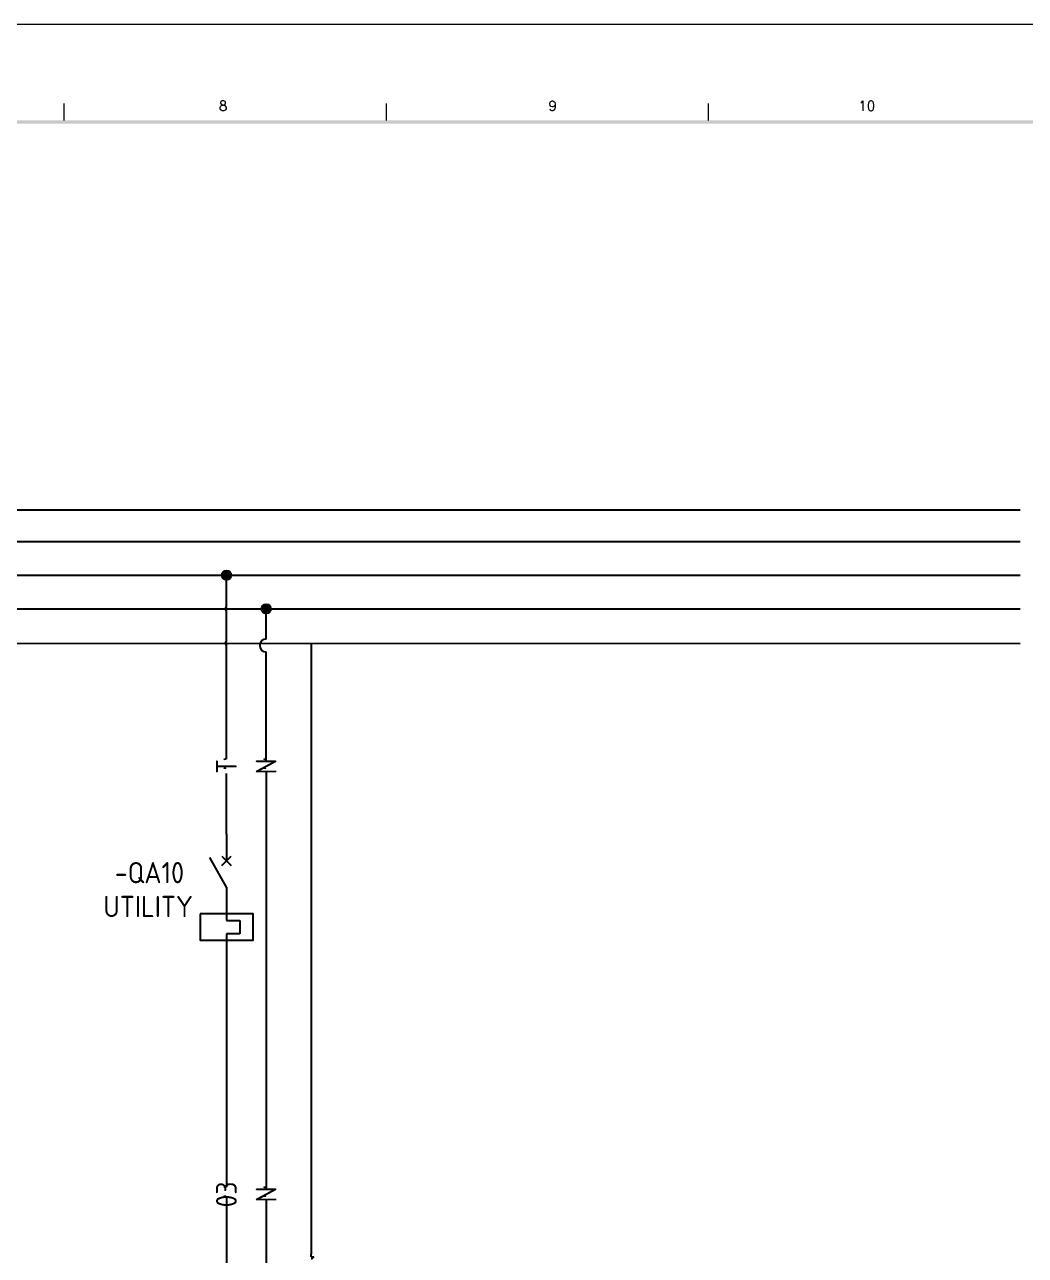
# Model space of a CAD drawing. Header units: millimetres. Extents: x 67033 to 212947, y 35102 to 335921.
# Drawn here: x 96922 to 98741, y 167583 to 169819 of the extents above; entities that cross this region are included whole.
import ezdxf
from ezdxf.enums import TextEntityAlignment as Align

# ---------------------------------------------------------------- set-up
doc = ezdxf.new("R2010")
doc.units = ezdxf.units.MM
for name, color, linetype in [('BORDER', 7, 'Continuous'), ('DESC', 1, 'Continuous'), ('MISC', 2, 'Continuous'), ('RED_2.5mm^2', 1, 'Continuous'), ('SYMS', 7, 'Continuous'), ('TAGS', 51, 'Continuous')]:
    doc.layers.add(name, color=color, linetype=linetype)
doc.styles.add('ROMANS', font='romans.shx', dxfattribs={"height": 0.3})
doc.styles.add('WD_IEC', font='isocp2.shx', dxfattribs={"width": 0.9, "height": 4})

# ---------------------------------------------------------------- blocks, each defined once
blk = doc.blocks.new('VCB11TH')
for p, q in [((0, 7.5), (0, 2.5)), ((0, -2.5), (-3.125, 3.125)), ((-0.8838834764831631, 3.383883476483106), (0.8838834764831915, 1.61611652351678)), ((-0.8838834764831915, 1.61611652351678), (0.8838834764831915, 3.38388347648322)), ((0, -2.5), (0, -8.75)), ((0, -8.75), (2.5, -8.75)), ((2.5, -8.75), (2.5, -11.25)), ((0, -11.25), (0, -12.5)), ((2.5, -11.25), (0, -11.25)), ((0, -12.5), (0, -17.5))]:
    blk.add_line(p, q)
blk.add_lwpolyline([(-5, -7.5), (-5, -12.5), (5, -12.5), (5, -7.5)], close=True)
at = {"style": 'WD_IEC'}
for tag, p in [('INST', (-8.00000000295421, 5.250000006915684)), ('LOC', (-8.00000000295421, 1.750000006915684)), ('TAG1', (-8.00000000295421, -1.749999993084316)), ('RATING1', (-8.00000000295421, -6.34999999308431)), ('DESC1', (-8.00000000295421, -14.34999999308431)), ('DESC2', (-8.00000000295421, -17.84999999308431)), ('DESC3', (-8.00000000295421, -21.34999999308431))]:
    blk.add_attdef(tag, text='', height=2.5, dxfattribs=at).set_placement(p, align=Align.RIGHT)
blk.add_attdef('TERM01', text='', height=2, rotation=90, dxfattribs=at).set_placement((-1, 7.5), align=Align.RIGHT)
at = {"style": 'WD_IEC', "flags": 1}
for tag, p, height in [('X2TERM01', (0, 7.5), 0.32), ('MFG', (2.75, 6.5), 1.5), ('CAT', (2.75, 4), 1.5), ('X4LINK', (-2, 0), 0.32), ('X1LINK', (-0.5, 0), 0.32), ('COMMON', (-3.75, -8.75), 1), ('ASSYCODE', (1, -14), 1), ('FAMILY', (1, -15.5), 1), ('CATDESC', (1, -17), 1), ('X8TERM02', (0, -17.5), 0.32)]:
    blk.add_attdef(tag, p, '', height=height, dxfattribs=at)
at = {"lineweight": 15, "style": 'WD_IEC'}
blk.add_attdef('XREF', text='', height=2.5, dxfattribs=at).set_placement((-8.00000000295421, -10.34999999308431), align=Align.RIGHT)
at = {"style": 'WD_IEC'}
blk.add_attdef('TERM02', (-1, -17.5), '', height=2, rotation=90, dxfattribs=at)
blk = doc.blocks.new('WDDOT')
for radius in [0.7200000000000062, 0.448829991598277, 0.223075768047574]:
    blk.add_circle((0, 0), radius)
blk = doc.blocks.new('VT0_LGENERIC')
at = {"style": 'WD_IEC'}
blk.add_attdef('COLOR', text='', height=2.5, rotation=90, dxfattribs=at).set_placement((0, 0), align=Align.MIDDLE_CENTER)
at = {"style": 'WD_IEC', "flags": 1}
for tag, p in [('X2TERM01', (0, 4)), ('X8TERM01', (0, -4))]:
    blk.add_attdef(tag, p, '', height=0.16, rotation=90, dxfattribs=at)
at = {"style": 'WD_IEC'}
for tag, p in [('X2_TINY_DOT_DONT_REMOVE', (0, 4)), ('X8_TINY_DOT_DONT_REMOVE', (0, -4))]:
    blk.add_attdef(tag, p, '', height=0.0001, rotation=90, dxfattribs=at)
blk = doc.blocks.new('HT0_812')
for p, q in [((0, 0), (6.117845593362701e-16, 2.5)), ((0, 0), (2.5, -6.106226635438361e-16)), ((2.5, -6.106226635438361e-16), (-6.117845593362701e-16, -2.5))]:
    blk.add_line(p, q)
at = {"style": 'WD_IEC', "flags": 1}
for tag, p in [('X2TERM01', (0, 2.5)), ('WDWSEQ', (1.923336563284579, 1.224809334116799)), ('X1TERM01', (2.5, 0)), ('X8TERM01', (0, -2.5))]:
    blk.add_attdef(tag, p, '', height=0.4, dxfattribs=at)

msp = doc.modelspace()

# ---------------------------------------------------------------- linework, layer by layer
at = {"color": 2}
msp.add_line((97443.1427668965, 168695.1108037858), (97443.1427668965, 167585.4166948418), dxfattribs=at)
at = {"layer": 'BORDER', "linetype": 'Continuous', "lineweight": 9}
for p, q in [((96993.81311173517, 169675.6425698985), (96993.81311173517, 169644.3567746292)), ((97579.3044232037, 169675.6425698985), (97579.3044232037, 169644.3567746292)), ((98164.79573467227, 169675.6425698985), (98164.79573467227, 169644.3567746292))]:
    msp.add_line(p, q, dxfattribs=at)
msp.add_lwpolyline([(92622.7405726799, 164509.0169511379), (100140.2702359631, 164509.0169511379), (100140.2702359631, 169818.6633482725), (92622.7405726799, 169818.6633482725)], close=True, dxfattribs=at)
at = {"layer": 'BORDER', "lineweight": 9}
msp.add_trace([(99955.68404387409, 169638.5465555078), (99961.94120292798, 169644.8037145616), (92896.71475125261, 169638.5465555078), (92890.47993868898, 169644.8037145616)], dxfattribs=at)
at = {"layer": 'RED_2.5mm^2'}
for p, q in [((93161.64108396217, 168937.2798458613), (98731.75012214296, 168937.2798458613)), ((93161.64108396217, 168879.8386753067), (98731.75012214296, 168879.8386753067)), ((93161.64108396217, 168818.6351973437), (98731.75012214296, 168818.6351973437)), ((97289.28476294198, 168760.0990239739), (97289.284762942, 168818.6351973437)), ((93161.64108396217, 168757.5590239739), (98731.75012214296, 168757.5590239739)), ((97289.284762942, 168697.5683732399), (97289.28476294198, 168755.0190239738)), ((97289.28476294198, 168348.0675721316), (97289.284762942, 168458.5516452162)), ((97289.28476294198, 168107.0558514964), (97289.28476294198, 167706.8013182158))]:
    msp.add_line(p, q, dxfattribs=at)
at = {"layer": 'RED_2.5mm^2', "color": 5}
for p, q in [((97361.3241072234, 168702.4331463259), (97361.3241072234, 168757.5590239738)), ((97361.3241072234, 168482.7258649212), (97361.3241072234, 168679.163124272)), ((97361.3241072234, 168462.876108576), (97361.3241072234, 167701.7293180205)), ((97361.3241072234, 167685.4793180205), (97361.3241072234, 167499.9362694077))]:
    msp.add_line(p, q, dxfattribs=at)
at = {"layer": 'RED_2.5mm^2', "color": 2}
msp.add_line((93161.64108396217, 168696.4828506041), (98731.75012214296, 168694.6978576391), dxfattribs=at)
at = {"layer": 'RED_2.5mm^2', "color": 1}
for p, q in [((97289.28476294198, 168484.3511651803), (97289.284762942, 168692.4883729791)), ((97289.28476294198, 167690.5513182158), (97289.28476294198, 167380.8753660731))]:
    msp.add_line(p, q, dxfattribs=at)
at = {"layer": 'RED_2.5mm^2'}
for centre, radius in [((97289.28476294198, 168757.5590239739), 2.540000000008149), ((97289.284762942, 168695.0283731095), 2.540000130422413)]:
    msp.add_arc(centre, radius, 90, 270, dxfattribs=at)
at = {"layer": 'RED_2.5mm^2', "color": 5}
msp.add_arc((97361.3241072234, 168690.798135299), 11.63501102693722, 90, 270, dxfattribs=at)

# ---------------------------------------------------------------- block references
at = {"color": 2, "true_color": 0xf1eb1f, "xscale": 2, "yscale": 2, "zscale": 2}
msp.add_blockref('HT0_812', (97443.1427668965, 167580.4166948418), dxfattribs=at)
at = {"layer": 'SYMS', "xscale": 11.80442605918866, "yscale": 11.80442605918866, "zscale": 11.80442605918866}
for p in [(97289.284762942, 168818.6351973437), (97361.3241072234, 168757.1724891177)]:
    msp.add_blockref('WDDOT', p, dxfattribs=at)
at = {"layer": 'SYMS', "color": 5}
ref = msp.add_blockref('VT0_LGENERIC', (97288.96584630638, 168471.1541649851), dxfattribs=dict(at, xscale=3, yscale=3, zscale=3))
ref.add_attrib('X8_TINY_DOT_DONT_REMOVE', '.', (97288.96584570454, 168463.029163676), dxfattribs={"layer": 'MISC', "height": 37.68691849254537, "rotation": 90, "style": 'WD_IEC'})
ref.add_attrib('X2_TINY_DOT_DONT_REMOVE', '.', (97288.96584570454, 168479.279163676), dxfattribs={"layer": 'MISC', "height": 37.68691849254537, "rotation": 90, "style": 'WD_IEC'})
ref.add_attrib('COLOR', 'T', dxfattribs={"layer": 'MISC', "height": 37.68691849254537, "rotation": 90, "style": 'WD_IEC'}).set_placement((97288.96584630641, 168471.1541649849), align=Align.MIDDLE_CENTER)
ref = msp.add_blockref('VT0_LGENERIC', (97361.32410722338, 168471.1541649851), dxfattribs=dict(at, xscale=3, yscale=3, zscale=3))
ref.add_attrib('X8_TINY_DOT_DONT_REMOVE', '.', (97361.32410662154, 168463.029163676), dxfattribs={"layer": 'MISC', "height": 37.68691849254537, "rotation": 90, "style": 'WD_IEC'})
ref.add_attrib('X2_TINY_DOT_DONT_REMOVE', '.', (97361.32410662154, 168479.279163676), dxfattribs={"layer": 'MISC', "height": 37.68691849254537, "rotation": 90, "style": 'WD_IEC'})
ref.add_attrib('COLOR', 'N', dxfattribs={"layer": 'MISC', "height": 37.68691849254537, "rotation": 90, "style": 'WD_IEC'}).set_placement((97361.32410722341, 168471.1541649849), align=Align.MIDDLE_CENTER)
at = {"layer": 'SYMS'}
ref = msp.add_blockref('VCB11TH', (97289.28476294198, 168275.7640559411), dxfattribs=dict(at, xscale=9.640468825410766, yscale=9.640468825410766, zscale=9.640468825410766))
ref.add_attrib('DESC3', 'UTILITY', dxfattribs={"layer": 'DESC', "height": 38.56187530164306, "style": 'WD_IEC'}).set_placement((97228.39806429757, 168197.3868531691), align=Align.RIGHT)
ref.add_attrib('TAG1', '-QA10', dxfattribs={"layer": 'TAGS', "height": 38.56187530164306, "style": 'WD_IEC'}).set_placement((97212.16101231023, 168258.8932355633), align=Align.RIGHT)
at = {"layer": 'SYMS', "color": 5}
ref = msp.add_blockref('VT0_LGENERIC', (97288.96584630638, 167693.6043180205), dxfattribs=dict(at, xscale=3, yscale=3, zscale=3))
ref.add_attrib('X8_TINY_DOT_DONT_REMOVE', '.', (97288.96584570454, 167685.4793167114), dxfattribs={"layer": 'MISC', "height": 37.68691849254537, "rotation": 90, "style": 'WD_IEC'})
ref.add_attrib('X2_TINY_DOT_DONT_REMOVE', '.', (97288.96584570454, 167701.7293167114), dxfattribs={"layer": 'MISC', "height": 37.68691849254537, "rotation": 90, "style": 'WD_IEC'})
ref.add_attrib('COLOR', '03', dxfattribs={"layer": 'MISC', "height": 37.68691849254537, "rotation": 90, "style": 'WD_IEC'}).set_placement((97288.96584630641, 167693.6043180204), align=Align.MIDDLE_CENTER)
ref = msp.add_blockref('VT0_LGENERIC', (97361.32410722338, 167693.6043180205), dxfattribs=dict(at, xscale=3, yscale=3, zscale=3))
ref.add_attrib('X8_TINY_DOT_DONT_REMOVE', '.', (97361.32410662154, 167685.4793167114), dxfattribs={"layer": 'MISC', "height": 37.68691849254537, "rotation": 90, "style": 'WD_IEC'})
ref.add_attrib('X2_TINY_DOT_DONT_REMOVE', '.', (97361.32410662154, 167701.7293167114), dxfattribs={"layer": 'MISC', "height": 37.68691849254537, "rotation": 90, "style": 'WD_IEC'})
ref.add_attrib('COLOR', 'N', dxfattribs={"layer": 'MISC', "height": 37.68691849254537, "rotation": 90, "style": 'WD_IEC'}).set_placement((97361.32410722341, 167693.6043180204), align=Align.MIDDLE_CENTER)

# ---------------------------------------------------------------- texts
at = {"layer": 'BORDER', "linetype": 'Continuous', "lineweight": 9, "style": 'ROMANS'}
for s, p in [('8', (97275.38526915899, 169662.234371926)), ('9', (97874.28477860006, 169662.234371926)), ('10', (98437.42909344769, 169662.234371926))]:
    msp.add_text(s, height=17.87759729674944, dxfattribs=at).set_placement(p)

doc.saveas('drawing.dxf')
